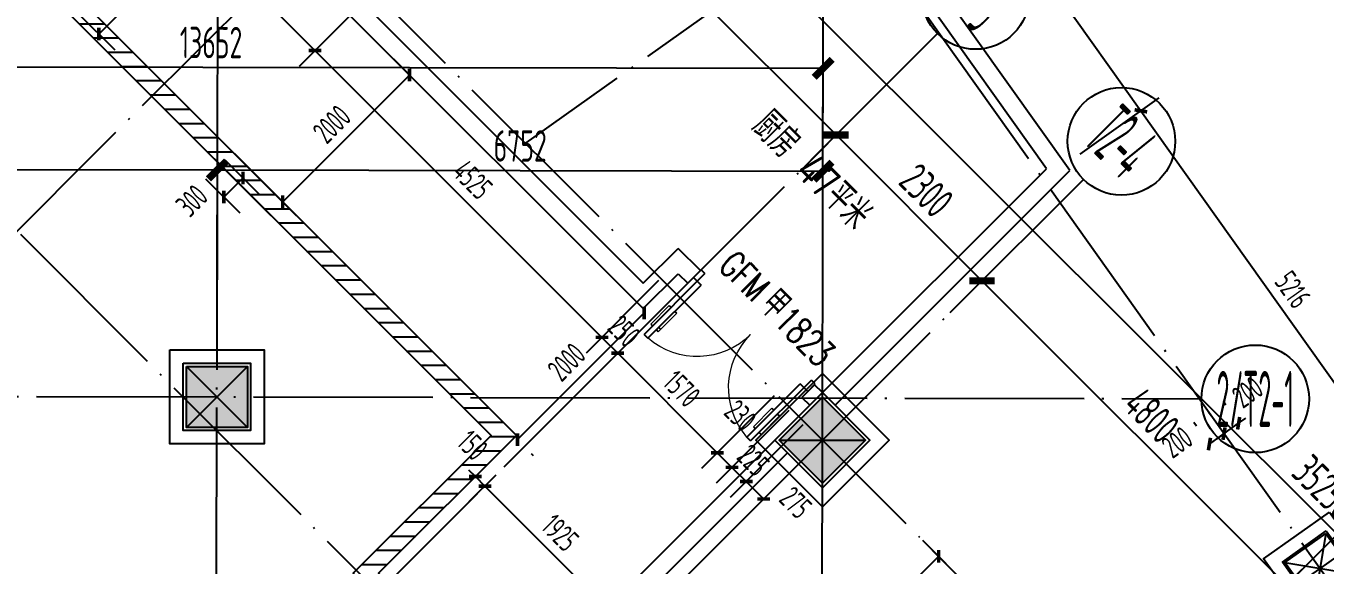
# Model space of a CAD drawing. Extents: x -936 to 12807311, y 101 to 1511157.
# Drawn here: x 12222528 to 12237012, y 1218680 to 1224693 of the extents above; entities that cross this region are included whole.
import ezdxf
from ezdxf.enums import TextEntityAlignment as Align

# ---------------------------------------------------------------- set-up
doc = ezdxf.new("R2010")
doc.units = 0
doc.header["$LTSCALE"] = 1000
doc.header["$MEASUREMENT"] = 0
doc.linetypes.add('PX-GRID-T2$0$DOTE', pattern=[2.42, 2, -0.2, 0.02, -0.2])
doc.linetypes.add('TX-GRID-T2$0$DOTE', pattern=[2.42, 2, -0.2, 0.02, -0.2])
for name, color, linetype in [('PX-GRID-T2$0$DOTE', 1, 'Continuous'), ('PX-PLAN-F2-T2$0$DOOR_FIRE', 4, 'Continuous'), ('PX-PLAN-F2-T2$0$DOOR_FIRE_TEXT', 7, 'Continuous'), ('PX-PLAN-F2-T2$0$PUB_DIM', 3, 'Continuous'), ('PX-PLAN-F2-T2$0$PUB_TEXT', 7, 'Continuous'), ('PX-PLAN-F2-T2$0$WALL', 9, 'Continuous'), ('PX-PLAN-F2-T2$0$防火墙填充', 1, 'Continuous'), ('TX-CORE-T2-F2$0$T2-COLS-F2$0$0S-COLS-HATCH', 8, 'Continuous'), ('TX-CORE-T2-F2$0$T2-COLS-F2$0$0S-COLS-LINE', 90, 'Continuous'), ('TX-GRID-T2$0$A-SYMB', 4, 'Continuous'), ('TX-GRID-T2$0$DOTE', 1, 'Continuous'), ('TX-GRID-T2$0$PUB_DIM', 3, 'Continuous')]:
    doc.layers.add(name, color=color, linetype=linetype)
doc.styles.add('PX-PLAN-F2-T2$0$_TCH_WINDOW', font='SIMPLEX', dxfattribs={"height": 3.5, "bigfont": 'GBCBIG'})
doc.styles.add('PX-PLAN-F2-T2$0$PX-PLAN-F1-T2$0$Standard', font='gbenor.shx', dxfattribs={"bigfont": 'gbcbig.shx'})
doc.styles.add('PX-PLAN-F2-T2$0$XD2008_T3', font='xd-hzs.shx', dxfattribs={"width": 0.7, "bigfont": 'xd-hztxt.shx'})
doc.styles.add('TX-GRID-T2$0$X-01-GRID-01$0$1600-CD-B1-09-Grid$0$XD2008', font='xd-hzs.shx', dxfattribs={"width": 0.7, "bigfont": 'xd-hztxt.shx'})
doc.styles.add('TX-GRID-T2$0$XD2008_T3', font='xd-hzs.shx', dxfattribs={"width": 0.7, "bigfont": 'xd-hztxt.shx'})
doc.dimstyles.new('PX-PLAN-F2-T2$0$_TCH_ARCH&&100', dxfattribs={"dimtxt": 250, "dimasz": 100, "dimexe": 250, "dimexo": 300, "dimgap": 100, "dimtad": 1, "dimdec": 0, "dimzin": 0, "dimdsep": 46, "dimtxsty": 'PX-PLAN-F2-T2$0$XD2008_T3', "dimblk": 'PX-PLAN-F2-T2$0$_ArchTick', "dimcen": 0.09, "dimclrd": 1, "dimclrt": 4, "dimazin": 2, "dimtfac": 1, "dimtdec": 0, "dimtix": 1, "dimtmove": 2, "dimatfit": 3, "dimfxl": 0, "dimtolj": 1, "dimtzin": 0, "dimarcsym": 0})
doc.dimstyles.new('TX-GRID-T2$0$_TCH_ARCH&&100', dxfattribs={"dimtxt": 350, "dimasz": 200, "dimexe": 250, "dimexo": 300, "dimgap": 100, "dimtad": 1, "dimdec": 0, "dimzin": 0, "dimdsep": 46, "dimtxsty": 'TX-GRID-T2$0$XD2008_T3', "dimblk": 'TX-GRID-T2$0$_ArchTick', "dimcen": 0.09, "dimclrd": 1, "dimclre": 1, "dimclrt": 4, "dimazin": 2, "dimtfac": 1, "dimtdec": 0, "dimtix": 1, "dimtmove": 2, "dimatfit": 3, "dimfxl": 0, "dimtolj": 1, "dimtzin": 0, "dimarcsym": 0})

# ---------------------------------------------------------------- blocks, each defined once
blk = doc.blocks.new('PX-PLAN-F2-T2$0$fhtc')
at = {"layer": 'PX-PLAN-F2-T2$0$防火墙填充'}
h = blk.add_hatch(dxfattribs=at)
h.set_pattern_fill('ANSI31', color=256, scale=100, angle=44.9999)
h.set_pattern_definition([(45, (-8005.86, 6e-09), (-112.2532, 112.2532), [])])
h.paths.add_polyline_path([(16661, 150), (16661, -20925), (16461, -20925), (16461, -50), (-3364, -50), (-3364, 2125), (-12109, 2125), (-12076, 2325), (-3164, 2325), (-3164, 150)])
h.paths.add_polyline_path([(16461, -21675), (16661, -21675), (16661, -22460), (16461, -22460)])
blk.add_lwpolyline([(16661, 150), (16661, -20925), (16461, -20925), (16461, -50), (-3364, -50), (-3364, 2125), (-12109, 2125), (-12076, 2325), (-3164, 2325), (-3164, 150)], close=True, dxfattribs=at)
blk = doc.blocks.new('PX-PLAN-F2-T2$0$_ArchTick')
at = {"color": 0, "linetype": 'ByBlock', "const_width": 0.4}
blk.add_lwpolyline([(-0.5, -0.5), (0.5, 0.5)], dxfattribs=at)
blk = doc.blocks.new('*D727')
at = {"layer": 'Defpoints', "color": 0, "transparency": 16777216}
for p in [(12224477, 1226616), (12224915, 1226177), (12222903, 1225042)]:
    blk.add_point(p, dxfattribs=at)
at = {"layer": 'PX-PLAN-F2-T2$0$PUB_DIM', "color": 0, "lineweight": -2, "transparency": 16777216}
for p, q in [((12224689, 1226403), (12225092, 1226000)), ((12223115, 1224830), (12223518, 1224426))]:
    blk.add_line(p, q, dxfattribs=at)
at = {"layer": 'PX-PLAN-F2-T2$0$PUB_DIM', "color": 1, "lineweight": -2, "transparency": 16777216}
blk.add_line((12223341, 1224603), (12224915, 1226177), dxfattribs=at)
at = {"layer": 'PX-PLAN-F2-T2$0$PUB_DIM', "color": 1, "lineweight": -2, "transparency": 16777216, "xscale": 100, "yscale": 100, "zscale": 100}
for p, rotation in [((12224915, 1226177), 45.00024931464412), ((12223341, 1224603), 225.0002493146441)]:
    blk.add_blockref('PX-PLAN-F2-T2$0$_ArchTick', p, dxfattribs=dict(at, rotation=rotation))
at = {"layer": 'PX-PLAN-F2-T2$0$PUB_DIM', "color": 4, "transparency": 16777216, "insert": (12223969, 1225549), "char_height": 250, "attachment_point": 5, "rotation": 45.0002, "style": 'PX-PLAN-F2-T2$0$XD2008_T3'}
blk.add_mtext('\\A1;2226', dxfattribs=at)
blk = doc.blocks.new('*D731')
at = {"layer": 'Defpoints', "color": 0, "transparency": 16777216}
for p in [(12229364, 1221550), (12229421, 1221493), (12227950, 1220136)]:
    blk.add_point(p, dxfattribs=at)
at = {"layer": 'PX-PLAN-F2-T2$0$PUB_DIM', "color": 1, "lineweight": -2, "transparency": 16777216}
blk.add_line((12228007, 1220079), (12229421, 1221493), dxfattribs=at)
at = {"layer": 'PX-PLAN-F2-T2$0$PUB_DIM', "color": 0, "lineweight": -2, "transparency": 16777216}
for p, q in [((12229576, 1221338), (12229598, 1221316)), ((12228162, 1219924), (12228184, 1219902))]:
    blk.add_line(p, q, dxfattribs=at)
at = {"layer": 'PX-PLAN-F2-T2$0$PUB_DIM', "color": 1, "lineweight": -2, "transparency": 16777216, "xscale": 100, "yscale": 100, "zscale": 100}
for p, rotation in [((12229421, 1221493), 45.00024987782358), ((12228007, 1220079), 225.0002498778235)]:
    blk.add_blockref('PX-PLAN-F2-T2$0$_ArchTick', p, dxfattribs=dict(at, rotation=rotation))
at = {"layer": 'PX-PLAN-F2-T2$0$PUB_DIM', "color": 4, "transparency": 16777216, "insert": (12228555, 1220945), "char_height": 250, "attachment_point": 5, "rotation": 45.0002, "style": 'PX-PLAN-F2-T2$0$XD2008_T3'}
blk.add_mtext('\\A1;2000', dxfattribs=at)
blk = doc.blocks.new('*D845')
at = {"layer": 'Defpoints', "color": 0, "transparency": 16777216}
for p in [(12224531, 1223414), (12224319, 1223201), (12224947, 1222997)]:
    blk.add_point(p, dxfattribs=at)
at = {"layer": 'PX-PLAN-F2-T2$0$PUB_DIM', "color": 0, "lineweight": -2, "transparency": 16777216}
for p, q in [((12224743, 1223201), (12225124, 1222820)), ((12224531, 1222989), (12224912, 1222608))]:
    blk.add_line(p, q, dxfattribs=at)
at = {"layer": 'PX-PLAN-F2-T2$0$PUB_DIM', "color": 1, "lineweight": -2, "transparency": 16777216}
blk.add_line((12224735, 1222785), (12224947, 1222997), dxfattribs=at)
at = {"layer": 'PX-PLAN-F2-T2$0$PUB_DIM', "color": 1, "lineweight": -2, "transparency": 16777216, "xscale": 100, "yscale": 100, "zscale": 100}
for p, rotation in [((12224947, 1222997), 45.00009177766393), ((12224735, 1222785), 225.0000917776639)]:
    blk.add_blockref('PX-PLAN-F2-T2$0$_ArchTick', p, dxfattribs=dict(at, rotation=rotation))
at = {"layer": 'PX-PLAN-F2-T2$0$PUB_DIM', "color": 4, "transparency": 16777216, "insert": (12224377, 1222745), "char_height": 250, "attachment_point": 5, "rotation": 45.0001, "style": 'PX-PLAN-F2-T2$0$XD2008_T3'}
blk.add_mtext('\\A1;300', dxfattribs=at)
blk = doc.blocks.new('*D897')
at = {"layer": 'Defpoints', "color": 0, "transparency": 16777216}
for p in [(12235723, 1220030), (12235886, 1220146), (12235886, 1220146)]:
    blk.add_point(p, dxfattribs=at)
at = {"layer": 'PX-PLAN-F2-T2$0$PUB_DIM', "color": 0, "lineweight": -2, "transparency": 16777216}
for p, q in [((12235712, 1220391), (12235741, 1220350)), ((12235549, 1220275), (12235578, 1220234))]:
    blk.add_line(p, q, dxfattribs=at)
at = {"layer": 'PX-PLAN-F2-T2$0$PUB_DIM', "color": 1, "lineweight": -2, "transparency": 16777216}
blk.add_line((12235723, 1220030), (12235886, 1220146), dxfattribs=at)
at = {"layer": 'PX-PLAN-F2-T2$0$PUB_DIM', "color": 1, "lineweight": -2, "transparency": 16777216, "xscale": 100, "yscale": 100, "zscale": 100}
for p, rotation in [((12235886, 1220146), 35.42361604236652), ((12235723, 1220030), 215.4236160423665)]:
    blk.add_blockref('PX-PLAN-F2-T2$0$_ArchTick', p, dxfattribs=dict(at, rotation=rotation))
at = {"layer": 'PX-PLAN-F2-T2$0$PUB_DIM', "color": 4, "transparency": 16777216, "insert": (12235363, 1220050), "char_height": 250, "attachment_point": 5, "rotation": 35.4236, "style": 'PX-PLAN-F2-T2$0$XD2008_T3'}
blk.add_mtext('\\A1;200', dxfattribs=at)
blk = doc.blocks.new('*D898')
at = {"layer": 'Defpoints', "color": 0, "transparency": 16777216}
for p in [(12236049, 1220262), (12236049, 1220262), (12235886, 1220146)]:
    blk.add_point(p, dxfattribs=at)
at = {"layer": 'PX-PLAN-F2-T2$0$PUB_DIM', "color": 0, "lineweight": -2, "transparency": 16777216}
for p, q in [((12235875, 1220507), (12235904, 1220466)), ((12235712, 1220391), (12235741, 1220350))]:
    blk.add_line(p, q, dxfattribs=at)
at = {"layer": 'PX-PLAN-F2-T2$0$PUB_DIM', "color": 1, "lineweight": -2, "transparency": 16777216}
for p, q in [((12236049, 1220262), (12236130, 1220320)), ((12235886, 1220146), (12236049, 1220262)), ((12235886, 1220146), (12235805, 1220088))]:
    blk.add_line(p, q, dxfattribs=at)
at = {"layer": 'PX-PLAN-F2-T2$0$PUB_DIM', "color": 1, "lineweight": -2, "transparency": 16777216, "xscale": 100, "yscale": 100, "zscale": 100}
for p, rotation in [((12236049, 1220262), 215.4236160423665), ((12235886, 1220146), 35.42361604236649)]:
    blk.add_blockref('PX-PLAN-F2-T2$0$_ArchTick', p, dxfattribs=dict(at, rotation=rotation))
at = {"layer": 'PX-PLAN-F2-T2$0$PUB_DIM', "color": 4, "transparency": 16777216, "insert": (12236148, 1220609), "char_height": 250, "attachment_point": 5, "rotation": 35.4236, "style": 'PX-PLAN-F2-T2$0$XD2008_T3'}
blk.add_mtext('\\A1;200', dxfattribs=at)
blk = doc.blocks.new('PX-PLAN-F2-T2$0$$DorLib2D$00000011')
for p, q in [((-0.4667, 0.4709), (-0.4667, -0.0625)), ((-0.4667, 0.4709), (-0.4333, 0.4709)), ((-0.4333, 0.4709), (-0.4333, 0.0042)), ((0.4333, 0.4709), (0.4333, 0.0042)), ((0.4667, 0.4709), (0.4333, 0.4709)), ((0.4667, 0.4709), (0.4667, -0.0625)), ((-0.4833, 0.3962), (-0.4667, 0.3962)), ((-0.4167, 0.3962), (-0.4333, 0.3962)), ((0.4167, 0.3962), (0.4333, 0.3962)), ((0.4833, 0.3962), (0.4667, 0.3962)), ((-0.4833, 0.2346), (-0.4667, 0.2346)), ((-0.4167, 0.2346), (-0.4333, 0.2346)), ((0.4167, 0.2346), (0.4333, 0.2346)), ((0.4833, 0.2346), (0.4667, 0.2346)), ((-0.5, 0.0042), (-0.4333, 0.0042)), ((-0.5, 0.0042), (-0.5, -0.0625)), ((0.5, 0.0042), (0.4333, 0.0042)), ((0.5, 0.0042), (0.5, -0.0625)), ((-0.5, -0.0625), (-0.4667, -0.0625)), ((0.5, -0.0625), (0.4667, -0.0625))]:
    blk.add_line(p, q)
at = {"lineweight": 13}
for p, q in [((-0.4833, 0.3962), (-0.4833, 0.2346)), ((-0.4167, 0.3962), (-0.4167, 0.2346)), ((0.4167, 0.3962), (0.4167, 0.2346)), ((0.4833, 0.3962), (0.4833, 0.2346))]:
    blk.add_line(p, q, dxfattribs=at)
for centre, start, end in [((-0.4667, 0.0042), 0, 85.90396), ((0.4667, 0.0042), 94.09604, 180)]:
    blk.add_arc(centre, 0.4667, start, end, dxfattribs=at)
blk = doc.blocks.new('*D1133')
at = {"layer": 'Defpoints', "color": 0, "transparency": 16777216}
for p in [(12231901, 1226093), (12234959, 1223747), (12234037, 1223091)]:
    blk.add_point(p, dxfattribs=at)
at = {"layer": 'PX-PLAN-F2-T2$0$PUB_DIM', "color": 0, "lineweight": -2, "transparency": 16777216}
for p, q in [((12232146, 1226267), (12233027, 1226894)), ((12234282, 1223265), (12235163, 1223891))]:
    blk.add_line(p, q, dxfattribs=at)
at = {"layer": 'PX-PLAN-F2-T2$0$PUB_DIM', "color": 1, "lineweight": -2, "transparency": 16777216}
blk.add_line((12232823, 1226749), (12234959, 1223747), dxfattribs=at)
at = {"layer": 'PX-PLAN-F2-T2$0$PUB_DIM', "color": 1, "lineweight": -2, "transparency": 16777216, "xscale": 100, "yscale": 100, "zscale": 100}
for p, rotation in [((12232823, 1226749), 125.4236160409203), ((12234959, 1223747), 305.4236160409204)]:
    blk.add_blockref('PX-PLAN-F2-T2$0$_ArchTick', p, dxfattribs=dict(at, rotation=rotation))
at = {"layer": 'PX-PLAN-F2-T2$0$PUB_DIM', "color": 4, "transparency": 16777216, "insert": (12234075, 1225378), "char_height": 250, "attachment_point": 5, "rotation": 305.4236, "style": 'PX-PLAN-F2-T2$0$XD2008_T3'}
blk.add_mtext('\\A1;3685', dxfattribs=at)
blk = doc.blocks.new('*D1134')
at = {"layer": 'Defpoints', "color": 0, "transparency": 16777216}
for p in [(12234037, 1223091), (12237982, 1219496), (12237060, 1218841)]:
    blk.add_point(p, dxfattribs=at)
at = {"layer": 'PX-PLAN-F2-T2$0$PUB_DIM', "color": 0, "lineweight": -2, "transparency": 16777216}
for p, q in [((12234282, 1223265), (12235163, 1223891)), ((12237305, 1219014), (12238186, 1219641))]:
    blk.add_line(p, q, dxfattribs=at)
at = {"layer": 'PX-PLAN-F2-T2$0$PUB_DIM', "color": 1, "lineweight": -2, "transparency": 16777216}
blk.add_line((12234959, 1223747), (12237982, 1219496), dxfattribs=at)
at = {"layer": 'PX-PLAN-F2-T2$0$PUB_DIM', "color": 1, "lineweight": -2, "transparency": 16777216, "xscale": 100, "yscale": 100, "zscale": 100}
for p, rotation in [((12234959, 1223747), 125.4236160409245), ((12237982, 1219496), 305.4236160409245)]:
    blk.add_blockref('PX-PLAN-F2-T2$0$_ArchTick', p, dxfattribs=dict(at, rotation=rotation))
at = {"layer": 'PX-PLAN-F2-T2$0$PUB_DIM', "color": 4, "transparency": 16777216, "insert": (12236654, 1221752), "char_height": 250, "attachment_point": 5, "rotation": 305.4236, "style": 'PX-PLAN-F2-T2$0$XD2008_T3'}
blk.add_mtext('\\A1;5216', dxfattribs=at)
blk = doc.blocks.new('*D1140')
at = {"layer": 'Defpoints', "color": 0, "transparency": 16777216}
for p in [(12232704, 1218777), (12232999, 1218482), (12231620, 1217103)]:
    blk.add_point(p, dxfattribs=at)
at = {"layer": 'PX-PLAN-F2-T2$0$PUB_DIM', "color": 0, "lineweight": -2, "transparency": 16777216}
for p, q in [((12232787, 1218694), (12232527, 1218954)), ((12231408, 1217315), (12231149, 1217575))]:
    blk.add_line(p, q, dxfattribs=at)
at = {"layer": 'PX-PLAN-F2-T2$0$PUB_DIM', "color": 1, "lineweight": -2, "transparency": 16777216}
blk.add_line((12231325, 1217398), (12232704, 1218777), dxfattribs=at)
at = {"layer": 'PX-PLAN-F2-T2$0$PUB_DIM', "color": 1, "lineweight": -2, "transparency": 16777216, "xscale": 100, "yscale": 100, "zscale": 100}
for p, rotation in [((12232704, 1218777), 45.00008209754091), ((12231325, 1217398), 225.0000820975409)]:
    blk.add_blockref('PX-PLAN-F2-T2$0$_ArchTick', p, dxfattribs=dict(at, rotation=rotation))
at = {"layer": 'PX-PLAN-F2-T2$0$PUB_DIM', "color": 4, "transparency": 16777216, "insert": (12231856, 1218247), "char_height": 250, "attachment_point": 5, "rotation": 45.0001, "style": 'PX-PLAN-F2-T2$0$XD2008_T3'}
blk.add_mtext('\\A1;1950', dxfattribs=at)
blk = doc.blocks.new('*D1141')
at = {"layer": 'Defpoints', "color": 0, "transparency": 16777216}
for p in [(12226805, 1224146), (12227029, 1223922), (12225615, 1222508)]:
    blk.add_point(p, dxfattribs=at)
at = {"layer": 'PX-PLAN-F2-T2$0$PUB_DIM', "color": 0, "lineweight": -2, "transparency": 16777216}
for p, q in [((12226817, 1224134), (12226628, 1224323)), ((12225403, 1222720), (12225214, 1222909))]:
    blk.add_line(p, q, dxfattribs=at)
at = {"layer": 'PX-PLAN-F2-T2$0$PUB_DIM', "color": 1, "lineweight": -2, "transparency": 16777216}
blk.add_line((12225390, 1222732), (12226805, 1224146), dxfattribs=at)
at = {"layer": 'PX-PLAN-F2-T2$0$PUB_DIM', "color": 1, "lineweight": -2, "transparency": 16777216, "xscale": 100, "yscale": 100, "zscale": 100}
for p, rotation in [((12226805, 1224146), 45.000092979876), ((12225390, 1222732), 225.000092979876)]:
    blk.add_blockref('PX-PLAN-F2-T2$0$_ArchTick', p, dxfattribs=dict(at, rotation=rotation))
at = {"layer": 'PX-PLAN-F2-T2$0$PUB_DIM', "color": 4, "transparency": 16777216, "insert": (12225938, 1223598), "char_height": 250, "attachment_point": 5, "rotation": 45.0001, "style": 'PX-PLAN-F2-T2$0$XD2008_T3'}
blk.add_mtext('\\A1;2000', dxfattribs=at)
blk = doc.blocks.new('*D1143')
at = {"layer": 'Defpoints', "color": 0, "transparency": 16777216}
for p in [(12227979, 1219896), (12229340, 1218535), (12229005, 1218200)]:
    blk.add_point(p, dxfattribs=at)
at = {"layer": 'PX-PLAN-F2-T2$0$PUB_DIM', "color": 0, "lineweight": -2, "transparency": 16777216}
for p, q in [((12227767, 1219684), (12227467, 1219384)), ((12229128, 1218323), (12228828, 1218023))]:
    blk.add_line(p, q, dxfattribs=at)
at = {"layer": 'PX-PLAN-F2-T2$0$PUB_DIM', "color": 1, "lineweight": -2, "transparency": 16777216}
blk.add_line((12227644, 1219561), (12229005, 1218200), dxfattribs=at)
at = {"layer": 'PX-PLAN-F2-T2$0$PUB_DIM', "color": 1, "lineweight": -2, "transparency": 16777216, "xscale": 100, "yscale": 100, "zscale": 100}
for p, rotation in [((12227644, 1219561), 135.0000761648694), ((12229005, 1218200), 315.0000761648694)]:
    blk.add_blockref('PX-PLAN-F2-T2$0$_ArchTick', p, dxfattribs=dict(at, rotation=rotation))
at = {"layer": 'PX-PLAN-F2-T2$0$PUB_DIM', "color": 4, "transparency": 16777216, "insert": (12228484, 1219040), "char_height": 250, "attachment_point": 5, "rotation": 315.0001, "style": 'PX-PLAN-F2-T2$0$XD2008_T3'}
blk.add_mtext('\\A1;1925', dxfattribs=at)
blk = doc.blocks.new('*D1144')
at = {"layer": 'Defpoints', "color": 0, "transparency": 16777216}
for p in [(12227873, 1220002), (12227979, 1219896), (12227644, 1219561)]:
    blk.add_point(p, dxfattribs=at)
at = {"layer": 'PX-PLAN-F2-T2$0$PUB_DIM', "color": 0, "lineweight": -2, "transparency": 16777216}
for p, q in [((12227661, 1219790), (12227361, 1219490)), ((12227767, 1219684), (12227467, 1219384))]:
    blk.add_line(p, q, dxfattribs=at)
at = {"layer": 'PX-PLAN-F2-T2$0$PUB_DIM', "color": 1, "lineweight": -2, "transparency": 16777216}
for p, q in [((12227538, 1219667), (12227467, 1219738)), ((12227538, 1219667), (12227644, 1219561)), ((12227644, 1219561), (12227715, 1219490))]:
    blk.add_line(p, q, dxfattribs=at)
at = {"layer": 'PX-PLAN-F2-T2$0$PUB_DIM', "color": 1, "lineweight": -2, "transparency": 16777216, "xscale": 100, "yscale": 100, "zscale": 100}
for p, rotation in [((12227538, 1219667), 315.000076164901), ((12227644, 1219561), 135.000076164901)]:
    blk.add_blockref('PX-PLAN-F2-T2$0$_ArchTick', p, dxfattribs=dict(at, rotation=rotation))
at = {"layer": 'PX-PLAN-F2-T2$0$PUB_DIM', "color": 4, "transparency": 16777216, "insert": (12227507, 1220016), "char_height": 250, "attachment_point": 5, "rotation": 315.0001, "style": 'PX-PLAN-F2-T2$0$XD2008_T3'}
blk.add_mtext('\\A1;150', dxfattribs=at)
blk = doc.blocks.new('*D1149')
at = {"layer": 'Defpoints', "color": 0, "transparency": 16777216}
for p in [(12231403, 1220457), (12231597, 1220262), (12230752, 1219417)]:
    blk.add_point(p, dxfattribs=at)
at = {"layer": 'PX-PLAN-F2-T2$0$PUB_DIM', "color": 0, "lineweight": -2, "transparency": 16777216}
for p, q in [((12231191, 1220244), (12230381, 1219435)), ((12231385, 1220050), (12230575, 1219240))]:
    blk.add_line(p, q, dxfattribs=at)
at = {"layer": 'PX-PLAN-F2-T2$0$PUB_DIM', "color": 1, "lineweight": -2, "transparency": 16777216}
blk.add_line((12230558, 1219611), (12230752, 1219417), dxfattribs=at)
at = {"layer": 'PX-PLAN-F2-T2$0$PUB_DIM', "color": 1, "lineweight": -2, "transparency": 16777216, "xscale": 100, "yscale": 100, "zscale": 100}
for p, rotation in [((12230558, 1219611), 135.0000815095228), ((12230752, 1219417), 315.0000815095228)]:
    blk.add_blockref('PX-PLAN-F2-T2$0$_ArchTick', p, dxfattribs=dict(at, rotation=rotation))
at = {"layer": 'PX-PLAN-F2-T2$0$PUB_DIM', "color": 4, "transparency": 16777216, "insert": (12231110, 1219377), "char_height": 250, "attachment_point": 5, "rotation": 315.0001, "style": 'PX-PLAN-F2-T2$0$XD2008_T3'}
blk.add_mtext('\\A1;275', dxfattribs=at)
blk = doc.blocks.new('*D1150')
at = {"layer": 'Defpoints', "color": 0, "transparency": 16777216}
for p in [(12231244, 1220616), (12231403, 1220457), (12230558, 1219611)]:
    blk.add_point(p, dxfattribs=at)
at = {"layer": 'PX-PLAN-F2-T2$0$PUB_DIM', "color": 0, "lineweight": -2, "transparency": 16777216}
for p, q in [((12231032, 1220403), (12230222, 1219594)), ((12231191, 1220244), (12230381, 1219435))]:
    blk.add_line(p, q, dxfattribs=at)
at = {"layer": 'PX-PLAN-F2-T2$0$PUB_DIM', "color": 1, "lineweight": -2, "transparency": 16777216}
blk.add_line((12230399, 1219770), (12230558, 1219611), dxfattribs=at)
at = {"layer": 'PX-PLAN-F2-T2$0$PUB_DIM', "color": 1, "lineweight": -2, "transparency": 16777216, "xscale": 100, "yscale": 100, "zscale": 100}
for p, rotation in [((12230399, 1219770), 135.0000815094519), ((12230558, 1219611), 315.0000815094519)]:
    blk.add_blockref('PX-PLAN-F2-T2$0$_ArchTick', p, dxfattribs=dict(at, rotation=rotation))
at = {"layer": 'PX-PLAN-F2-T2$0$PUB_DIM', "color": 4, "transparency": 16777216, "insert": (12230637, 1219850), "char_height": 250, "attachment_point": 5, "rotation": 315.0001, "style": 'PX-PLAN-F2-T2$0$XD2008_T3'}
blk.add_mtext('\\A1;225', dxfattribs=at)
blk = doc.blocks.new('*D1151')
at = {"layer": 'Defpoints', "color": 0, "transparency": 16777216}
for p in [(12231081, 1220778), (12231244, 1220616), (12230399, 1219770)]:
    blk.add_point(p, dxfattribs=at)
at = {"layer": 'PX-PLAN-F2-T2$0$PUB_DIM', "color": 0, "lineweight": -2, "transparency": 16777216}
for p, q in [((12230869, 1220566), (12230059, 1219756)), ((12231032, 1220403), (12230222, 1219594))]:
    blk.add_line(p, q, dxfattribs=at)
at = {"layer": 'PX-PLAN-F2-T2$0$PUB_DIM', "color": 1, "lineweight": -2, "transparency": 16777216}
blk.add_line((12230236, 1219933), (12230399, 1219770), dxfattribs=at)
at = {"layer": 'PX-PLAN-F2-T2$0$PUB_DIM', "color": 1, "lineweight": -2, "transparency": 16777216, "xscale": 100, "yscale": 100, "zscale": 100}
for p, rotation in [((12230236, 1219933), 135.0000815094304), ((12230399, 1219770), 315.0000815094303)]:
    blk.add_blockref('PX-PLAN-F2-T2$0$_ArchTick', p, dxfattribs=dict(at, rotation=rotation))
at = {"layer": 'PX-PLAN-F2-T2$0$PUB_DIM', "color": 4, "transparency": 16777216, "insert": (12230493, 1220347), "char_height": 250, "attachment_point": 5, "rotation": 315.0001, "style": 'PX-PLAN-F2-T2$0$XD2008_T3'}
blk.add_mtext('\\A1;230', dxfattribs=at)
blk = doc.blocks.new('*D1152')
at = {"layer": 'Defpoints', "color": 0, "transparency": 16777216}
for p in [(12229971, 1221888), (12231081, 1220778), (12230236, 1219933)]:
    blk.add_point(p, dxfattribs=at)
at = {"layer": 'PX-PLAN-F2-T2$0$PUB_DIM', "color": 0, "lineweight": -2, "transparency": 16777216}
for p, q in [((12229759, 1221676), (12228949, 1220866)), ((12230869, 1220566), (12230059, 1219756))]:
    blk.add_line(p, q, dxfattribs=at)
at = {"layer": 'PX-PLAN-F2-T2$0$PUB_DIM', "color": 1, "lineweight": -2, "transparency": 16777216}
blk.add_line((12229126, 1221043), (12230236, 1219933), dxfattribs=at)
at = {"layer": 'PX-PLAN-F2-T2$0$PUB_DIM', "color": 1, "lineweight": -2, "transparency": 16777216, "xscale": 100, "yscale": 100, "zscale": 100}
for p, rotation in [((12229126, 1221043), 135.0000815094713), ((12230236, 1219933), 315.0000815094714)]:
    blk.add_blockref('PX-PLAN-F2-T2$0$_ArchTick', p, dxfattribs=dict(at, rotation=rotation))
at = {"layer": 'PX-PLAN-F2-T2$0$PUB_DIM', "color": 4, "transparency": 16777216, "insert": (12229840, 1220647), "char_height": 250, "attachment_point": 5, "rotation": 315.0001, "style": 'PX-PLAN-F2-T2$0$XD2008_T3'}
blk.add_mtext('\\A1;1570', dxfattribs=at)
blk = doc.blocks.new('*D1153')
at = {"layer": 'Defpoints', "color": 0, "transparency": 16777216}
for p in [(12229794, 1222065), (12229971, 1221888), (12229126, 1221043)]:
    blk.add_point(p, dxfattribs=at)
at = {"layer": 'PX-PLAN-F2-T2$0$PUB_DIM', "color": 0, "lineweight": -2, "transparency": 16777216}
for p, q in [((12229582, 1221853), (12228772, 1221043)), ((12229759, 1221676), (12228949, 1220866))]:
    blk.add_line(p, q, dxfattribs=at)
at = {"layer": 'PX-PLAN-F2-T2$0$PUB_DIM', "color": 1, "lineweight": -2, "transparency": 16777216}
blk.add_line((12228949, 1221220), (12229126, 1221043), dxfattribs=at)
at = {"layer": 'PX-PLAN-F2-T2$0$PUB_DIM', "color": 1, "lineweight": -2, "transparency": 16777216, "xscale": 100, "yscale": 100, "zscale": 100}
for p, rotation in [((12228949, 1221220), 135.0000815094993), ((12229126, 1221043), 315.0000815094993)]:
    blk.add_blockref('PX-PLAN-F2-T2$0$_ArchTick', p, dxfattribs=dict(at, rotation=rotation))
at = {"layer": 'PX-PLAN-F2-T2$0$PUB_DIM', "color": 4, "transparency": 16777216, "insert": (12229196, 1221291), "char_height": 250, "attachment_point": 5, "rotation": 315.0001, "style": 'PX-PLAN-F2-T2$0$XD2008_T3'}
blk.add_mtext('\\A1;250', dxfattribs=at)
blk = doc.blocks.new('*D1154')
at = {"layer": 'Defpoints', "color": 0, "transparency": 16777216}
for p in [(12226595, 1225265), (12229794, 1222065), (12228949, 1221220)]:
    blk.add_point(p, dxfattribs=at)
at = {"layer": 'PX-PLAN-F2-T2$0$PUB_DIM', "color": 0, "lineweight": -2, "transparency": 16777216}
for p, q in [((12226382, 1225053), (12225573, 1224243)), ((12229582, 1221853), (12228772, 1221043))]:
    blk.add_line(p, q, dxfattribs=at)
at = {"layer": 'PX-PLAN-F2-T2$0$PUB_DIM', "color": 1, "lineweight": -2, "transparency": 16777216}
blk.add_line((12225749, 1224420), (12228949, 1221220), dxfattribs=at)
at = {"layer": 'PX-PLAN-F2-T2$0$PUB_DIM', "color": 1, "lineweight": -2, "transparency": 16777216, "xscale": 100, "yscale": 100, "zscale": 100}
for p, rotation in [((12225749, 1224420), 135.0000815094669), ((12228949, 1221220), 315.0000815094669)]:
    blk.add_blockref('PX-PLAN-F2-T2$0$_ArchTick', p, dxfattribs=dict(at, rotation=rotation))
at = {"layer": 'PX-PLAN-F2-T2$0$PUB_DIM', "color": 4, "transparency": 16777216, "insert": (12227508, 1222979), "char_height": 250, "attachment_point": 5, "rotation": 315.0001, "style": 'PX-PLAN-F2-T2$0$XD2008_T3'}
blk.add_mtext('\\A1;4525', dxfattribs=at)
blk = doc.blocks.new('*D1155')
at = {"layer": 'Defpoints', "color": 0, "transparency": 16777216}
for p in [(12225746, 1226113), (12226595, 1225265), (12225749, 1224420)]:
    blk.add_point(p, dxfattribs=at)
at = {"layer": 'PX-PLAN-F2-T2$0$PUB_DIM', "color": 0, "lineweight": -2, "transparency": 16777216}
for p, q in [((12225534, 1225901), (12224724, 1225091)), ((12226382, 1225053), (12225573, 1224243))]:
    blk.add_line(p, q, dxfattribs=at)
at = {"layer": 'PX-PLAN-F2-T2$0$PUB_DIM', "color": 1, "lineweight": -2, "transparency": 16777216}
blk.add_line((12224901, 1225268), (12225749, 1224420), dxfattribs=at)
at = {"layer": 'PX-PLAN-F2-T2$0$PUB_DIM', "color": 1, "lineweight": -2, "transparency": 16777216, "xscale": 100, "yscale": 100, "zscale": 100}
for p, rotation in [((12224901, 1225268), 135.000081509475), ((12225749, 1224420), 315.000081509475)]:
    blk.add_blockref('PX-PLAN-F2-T2$0$_ArchTick', p, dxfattribs=dict(at, rotation=rotation))
at = {"layer": 'PX-PLAN-F2-T2$0$PUB_DIM', "color": 4, "transparency": 16777216, "insert": (12225484, 1225003), "char_height": 250, "attachment_point": 5, "rotation": 315.0001, "style": 'PX-PLAN-F2-T2$0$XD2008_T3'}
blk.add_mtext('\\A1;1200', dxfattribs=at)
blk = doc.blocks.new('TX-CORE-T2-F2$0$T2-COLS-F2$0$COL-1150')
at = {"layer": 'TX-CORE-T2-F2$0$T2-COLS-F2$0$0S-COLS-HATCH'}
h = blk.add_hatch(color=256, dxfattribs=at)
h.dxf.hatch_style = 1
h.paths.add_polyline_path([(-340, 340), (340, 340), (340, -340), (-340, -340)])
at = {"layer": 'Defpoints'}
for p, q in [((-340, -340), (340, 340)), ((340, -340), (-340, 340))]:
    blk.add_line(p, q, dxfattribs=at)
blk.add_lwpolyline([(-525, 525), (525, 525), (525, -525), (-525, -525)], close=True, dxfattribs=at)
at = {"layer": 'TX-CORE-T2-F2$0$T2-COLS-F2$0$0S-COLS-LINE'}
for points in [[(-375, 375), (375, 375), (375, -375), (-375, -375)], [(-340, 340), (340, 340), (340, -340), (-340, -340)]]:
    blk.add_lwpolyline(points, close=True, dxfattribs=at)
blk = doc.blocks.new('TX-CORE-T2-F2$0$T2-COLS-F2$0$COL-600X600')
at = {"layer": 'Defpoints'}
for p, q in [((-280, -280), (280, 280)), ((-280, 280), (280, -280))]:
    blk.add_line(p, q, dxfattribs=at)
blk.add_lwpolyline([(-450, 450), (450, 450), (450, -450), (-450, -450)], close=True, dxfattribs=at)
at = {"layer": 'TX-CORE-T2-F2$0$T2-COLS-F2$0$0S-COLS-LINE'}
for points in [[(-300, 300), (300, 300), (300, -300), (-300, -300)], [(-280, 280), (280, 280), (280, -280), (-280, -280)]]:
    blk.add_lwpolyline(points, close=True, dxfattribs=at)
blk = doc.blocks.new('TX-CORE-T2-F2$0$T2-COLS-F2')
at = {"layer": 'TX-CORE-T2-F2$0$T2-COLS-F2$0$0S-COLS-LINE'}
blk.add_blockref('TX-CORE-T2-F2$0$T2-COLS-F2$0$COL-1150', (12224657, 1220556), dxfattribs=at)
for name, p, rotation in [('TX-CORE-T2-F2$0$T2-COLS-F2$0$COL-1150', (12231408, 1220073), 315.0000766680318), ('TX-CORE-T2-F2$0$T2-COLS-F2$0$COL-600X600', (12236955, 1218643), 305.4236160408347)]:
    blk.add_blockref(name, p, dxfattribs=dict(at, rotation=rotation))
blk = doc.blocks.new('TX-CORE-T2-F2')
blk.add_blockref('TX-CORE-T2-F2$0$T2-COLS-F2', (0, 0))
blk = doc.blocks.new('PX-GRID-T2')
at = {"layer": 'PX-GRID-T2$0$DOTE', "linetype": 'PX-GRID-T2$0$DOTE'}
for p, q in [((12239317.1, 1215322.7), (12219044.8, 1243823.5)), ((12250806.9, 1239540.4), (12228074.7, 1223371.3)), ((12256023.5, 1232206.5), (12234528.6, 1216917.4))]:
    blk.add_line(p, q, dxfattribs=at)
blk = doc.blocks.new('TX-GRID-T2$0$X-01-GRID-01$0$1600-CD-B1-09-Grid$0$ECADI-TAG-GRID')
at = {"color": 13}
blk.add_circle((0, 0), 6, dxfattribs=at)
at = {"style": 'TX-GRID-T2$0$X-01-GRID-01$0$1600-CD-B1-09-Grid$0$XD2008', "width": 0.4}
blk.add_attdef('GRID', text='', height=6.25, dxfattribs=at).set_placement((0, 0), align=Align.MIDDLE)
blk = doc.blocks.new('TX-GRID-T2$0$_ArchTick')
at = {"color": 0, "linetype": 'ByBlock', "const_width": 0.4}
blk.add_lwpolyline([(-0.5, -0.5), (0.5, 0.5)], dxfattribs=at)
blk = doc.blocks.new('*D2298')
at = {"layer": 'Defpoints', "color": 0, "transparency": 16777216}
for p in [(12226964, 1226942), (12231560, 1223478), (12230994, 1222912)]:
    blk.add_point(p, dxfattribs=at)
at = {"layer": 'TX-GRID-T2$0$PUB_DIM', "color": 1, "lineweight": -2, "transparency": 16777216}
for p, q in [((12227176, 1227155), (12227706, 1227685)), ((12227530, 1227508), (12231560, 1223478)), ((12231207, 1223124), (12231737, 1223654))]:
    blk.add_line(p, q, dxfattribs=at)
at = {"layer": 'TX-GRID-T2$0$PUB_DIM', "color": 1, "lineweight": -2, "transparency": 16777216, "xscale": 200, "yscale": 200, "zscale": 200}
for p, rotation in [((12227530, 1227508), 135.0000754728994), ((12231560, 1223478), 315.0000754728994)]:
    blk.add_blockref('TX-GRID-T2$0$_ArchTick', p, dxfattribs=dict(at, rotation=rotation))
at = {"layer": 'TX-GRID-T2$0$PUB_DIM', "color": 4, "transparency": 16777216, "insert": (12229739, 1225687), "char_height": 350, "attachment_point": 5, "rotation": 315.0001, "style": 'TX-GRID-T2$0$XD2008_T3'}
blk.add_mtext('\\A1;5700', dxfattribs=at)
blk = doc.blocks.new('*D2299')
at = {"layer": 'Defpoints', "color": 0, "transparency": 16777216}
for p in [(12230994, 1222912), (12233186, 1221851), (12232621, 1221286)]:
    blk.add_point(p, dxfattribs=at)
at = {"layer": 'TX-GRID-T2$0$PUB_DIM', "color": 1, "lineweight": -2, "transparency": 16777216}
for p, q in [((12231207, 1223124), (12231737, 1223654)), ((12231560, 1223478), (12233186, 1221851)), ((12232833, 1221498), (12233363, 1222028))]:
    blk.add_line(p, q, dxfattribs=at)
at = {"layer": 'TX-GRID-T2$0$PUB_DIM', "color": 1, "lineweight": -2, "transparency": 16777216, "xscale": 200, "yscale": 200, "zscale": 200}
for p, rotation in [((12231560, 1223478), 135.0000754729002), ((12233186, 1221851), 315.0000754729002)]:
    blk.add_blockref('TX-GRID-T2$0$_ArchTick', p, dxfattribs=dict(at, rotation=rotation))
at = {"layer": 'TX-GRID-T2$0$PUB_DIM', "color": 4, "transparency": 16777216, "insert": (12232568, 1222859), "char_height": 350, "attachment_point": 5, "rotation": 315.0001, "style": 'TX-GRID-T2$0$XD2008_T3'}
blk.add_mtext('\\A1;2300', dxfattribs=at)
blk = doc.blocks.new('*D2300')
at = {"layer": 'Defpoints', "color": 0, "transparency": 16777216}
for p in [(12232621, 1221286), (12236581, 1218457), (12236015, 1217891)]:
    blk.add_point(p, dxfattribs=at)
at = {"layer": 'TX-GRID-T2$0$PUB_DIM', "color": 1, "lineweight": -2, "transparency": 16777216}
for p, q in [((12232833, 1221498), (12233363, 1222028)), ((12233186, 1221851), (12236581, 1218457)), ((12236227, 1218104), (12236757, 1218634))]:
    blk.add_line(p, q, dxfattribs=at)
at = {"layer": 'TX-GRID-T2$0$PUB_DIM', "color": 1, "lineweight": -2, "transparency": 16777216, "xscale": 200, "yscale": 200, "zscale": 200}
for p, rotation in [((12233186, 1221851), 135.0000754728982), ((12236581, 1218457), 315.0000754728982)]:
    blk.add_blockref('TX-GRID-T2$0$_ArchTick', p, dxfattribs=dict(at, rotation=rotation))
at = {"layer": 'TX-GRID-T2$0$PUB_DIM', "color": 4, "transparency": 16777216, "insert": (12235078, 1220349), "char_height": 350, "attachment_point": 5, "rotation": 315.0001, "style": 'TX-GRID-T2$0$XD2008_T3'}
blk.add_mtext('\\A1;4800', dxfattribs=at)
blk = doc.blocks.new('*D2315')
at = {"layer": 'Defpoints', "color": 0, "transparency": 16777216}
for p in [(12224662, 1223087), (12217759, 1221552), (12224659, 1221539)]:
    blk.add_point(p, dxfattribs=at)
at = {"layer": 'TX-GRID-T2$0$PUB_DIM', "color": 1, "lineweight": -2, "transparency": 16777216}
for p, q in [((12217759, 1221852), (12217762, 1223350)), ((12224659, 1221839), (12224662, 1223337)), ((12217762, 1223100), (12224662, 1223087))]:
    blk.add_line(p, q, dxfattribs=at)
at = {"layer": 'TX-GRID-T2$0$PUB_DIM', "color": 1, "lineweight": -2, "transparency": 16777216, "xscale": 200, "yscale": 200, "zscale": 200}
for p, rotation in [((12217762, 1223100), 179.8906781591093), ((12224662, 1223087), 359.8906781591093)]:
    blk.add_blockref('TX-GRID-T2$0$_ArchTick', p, dxfattribs=dict(at, rotation=rotation))
at = {"layer": 'TX-GRID-T2$0$PUB_DIM', "color": 4, "transparency": 16777216, "insert": (12221212, 1223368), "char_height": 350, "attachment_point": 5, "rotation": 359.8907, "style": 'TX-GRID-T2$0$XD2008_T3'}
blk.add_mtext('\\A1;6900', dxfattribs=at)
blk = doc.blocks.new('*D2316')
at = {"layer": 'Defpoints', "color": 0, "transparency": 16777216}
for p in [(12231414, 1223074), (12224659, 1221539), (12231411, 1221526)]:
    blk.add_point(p, dxfattribs=at)
at = {"layer": 'TX-GRID-T2$0$PUB_DIM', "color": 1, "lineweight": -2, "transparency": 16777216}
for p, q in [((12224659, 1221839), (12224662, 1223337)), ((12231412, 1221826), (12231414, 1223324)), ((12224662, 1223087), (12231414, 1223074))]:
    blk.add_line(p, q, dxfattribs=at)
at = {"layer": 'TX-GRID-T2$0$PUB_DIM', "color": 1, "lineweight": -2, "transparency": 16777216, "xscale": 200, "yscale": 200, "zscale": 200}
for p, rotation in [((12224662, 1223087), 179.8906781591097), ((12231414, 1223074), 359.8906781591098)]:
    blk.add_blockref('TX-GRID-T2$0$_ArchTick', p, dxfattribs=dict(at, rotation=rotation))
at = {"layer": 'TX-GRID-T2$0$PUB_DIM', "color": 4, "transparency": 16777216, "insert": (12228038, 1223355), "char_height": 350, "attachment_point": 5, "rotation": 359.8907, "style": 'TX-GRID-T2$0$XD2008_T3'}
blk.add_mtext('\\A1;6752', dxfattribs=at)
blk = doc.blocks.new('*D2317')
at = {"layer": 'Defpoints', "color": 0, "transparency": 16777216}
for p in [(12231416, 1224221), (12217761, 1222700), (12231413, 1222674)]:
    blk.add_point(p, dxfattribs=at)
at = {"layer": 'TX-GRID-T2$0$PUB_DIM', "color": 1, "lineweight": -2, "transparency": 16777216}
for p, q in [((12217762, 1223000), (12217764, 1224497)), ((12231414, 1222974), (12231417, 1224471)), ((12217764, 1224247), (12231416, 1224221))]:
    blk.add_line(p, q, dxfattribs=at)
at = {"layer": 'TX-GRID-T2$0$PUB_DIM', "color": 1, "lineweight": -2, "transparency": 16777216, "xscale": 200, "yscale": 200, "zscale": 200}
for p, rotation in [((12217764, 1224247), 179.8906781591095), ((12231416, 1224221), 359.8906781591095)]:
    blk.add_blockref('TX-GRID-T2$0$_ArchTick', p, dxfattribs=dict(at, rotation=rotation))
at = {"layer": 'TX-GRID-T2$0$PUB_DIM', "color": 4, "transparency": 16777216, "insert": (12224591, 1224509), "char_height": 350, "attachment_point": 5, "rotation": 359.8907, "style": 'TX-GRID-T2$0$XD2008_T3'}
blk.add_mtext('\\A1;13652', dxfattribs=at)
blk = doc.blocks.new('*D2322')
at = {"layer": 'Defpoints', "color": 0, "transparency": 16777216}
for p in [(12223782, 1231256), (12249273, 1206896), (12248708, 1206330)]:
    blk.add_point(p, dxfattribs=at)
at = {"layer": 'TX-GRID-T2$0$PUB_DIM', "color": 1, "lineweight": -2, "transparency": 16777216}
for p, q in [((12223994, 1231468), (12224524, 1231998)), ((12224348, 1231821), (12249273, 1206896)), ((12248920, 1206542), (12249450, 1207073))]:
    blk.add_line(p, q, dxfattribs=at)
at = {"layer": 'TX-GRID-T2$0$PUB_DIM', "color": 1, "lineweight": -2, "transparency": 16777216, "xscale": 200, "yscale": 200, "zscale": 200}
for p, rotation in [((12224348, 1231821), 135.0000787177692), ((12249273, 1206896), 315.0000787177692)]:
    blk.add_blockref('TX-GRID-T2$0$_ArchTick', p, dxfattribs=dict(at, rotation=rotation))
at = {"layer": 'TX-GRID-T2$0$PUB_DIM', "color": 4, "transparency": 16777216, "insert": (12237005, 1219553), "char_height": 350, "attachment_point": 5, "rotation": 315.0001, "style": 'TX-GRID-T2$0$XD2008_T3'}
blk.add_mtext('\\A1;35250', dxfattribs=at)
blk = doc.blocks.new('PX-PLAN-F2-T2')
at = {"layer": 'PX-PLAN-F2-T2$0$WALL'}
for p, q in [((12221693.939, 1226428.478), (12227996.427, 1220126.01)), ((12221672.296, 1226167.279), (12227713.585, 1220126.009)), ((12234167.55, 1223079.81), (12232156.835, 1225906.691)), ((12233906.568, 1223101.671), (12231993.857, 1225790.768)), ((12226069.555, 1224881.299), (12229410.64, 1221540.225)), ((12226352.397, 1224881.3), (12229410.639, 1221823.068)), ((12231408.217, 1220603.313), (12233906.568, 1223101.671)), ((12231549.639, 1220461.892), (12234167.55, 1223079.81)), ((12229410.639, 1221823.068), (12229799.547, 1222211.977)), ((12230047.035, 1221964.49), (12229799.547, 1222211.977)), ((12229410.64, 1221540.225), (12229799.548, 1221929.135)), ((12229799.548, 1221929.135), (12229905.614, 1221823.069)), ((12229905.614, 1221823.069), (12230047.035, 1221964.49)), ((12231319.83, 1220691.7), (12231178.409, 1220550.279)), ((12231266.796, 1220461.891), (12231408.217, 1220603.313)), ((12231408.217, 1220603.313), (12231319.83, 1220691.7)), ((12231408.217, 1220603.313), (12231549.639, 1220461.892)), ((12231178.409, 1220550.279), (12231266.796, 1220461.891)), ((12226175.62, 1218588.04), (12227713.585, 1220126.009)), ((12226458.463, 1218588.04), (12227996.427, 1220126.01)), ((12229339.923, 1218535.012), (12230877.888, 1220072.982)), ((12230877.888, 1220072.982), (12231019.31, 1219931.561)), ((12229622.765, 1218535.013), (12231019.31, 1219931.561))]:
    blk.add_line(p, q, dxfattribs=at)
at = {"layer": 'PX-PLAN-F2-T2$0$DOOR_FIRE', "xscale": 1800, "yscale": -1800, "zscale": 200, "rotation": 315.0001011328228}
blk.add_blockref('PX-PLAN-F2-T2$0$$DorLib2D$00000011', (12230612.722, 1221257.385), dxfattribs=at)
at = {"layer": 'PX-PLAN-F2-T2$0$防火墙填充', "rotation": 315.0000761649952}
blk.add_blockref('PX-PLAN-F2-T2$0$fhtc', (12228589.402, 1216244.997), dxfattribs=at)
at = {"layer": 'PX-PLAN-F2-T2$0$DOOR_FIRE_TEXT', "style": 'PX-PLAN-F2-T2$0$_TCH_WINDOW', "width": 0.705882}
for s, p in [('GFM', (12230233.721, 1221998.948)), ('1823', (12230852.967, 1221379.704))]:
    blk.add_text(s, height=297.5, rotation=315.0001011, dxfattribs=at).set_placement(p)
at = {"layer": 'PX-PLAN-F2-T2$0$DOOR_FIRE_TEXT', "style": 'PX-PLAN-F2-T2$0$_TCH_WINDOW'}
blk.add_text('甲', height=337.589, rotation=315.0001011, dxfattribs=at).set_placement((12230679.199, 1221553.472))
at = {"layer": 'PX-PLAN-F2-T2$0$PUB_TEXT', "color": 4, "style": 'PX-PLAN-F2-T2$0$PX-PLAN-F1-T2$0$Standard'}
blk.add_text('厨房 47平米', height=350, rotation=315, dxfattribs=at).set_placement((12230595.329, 1223543.707))
at = {"layer": 'PX-PLAN-F2-T2$0$PUB_DIM'}
for base, p1, p2, angle, picture, middle, turn in [((12234959.092, 1223746.567), (12231901.455, 1226093.205), (12234037.059, 1223090.74), 305.423616, '*D1133', (12234074.64, 1225378.213), 305.423616), ((12224915.38, 1226176.893), (12222902.797, 1225041.661), (12224476.696, 1226615.573), 45.0002493, '*D727', (12223969.331, 1225549.035), 45.0002493), ((12225749.293, 1224419.616), (12225745.993, 1226113.374), (12226594.522, 1225264.847), 315.0000815, '*D1155', (12225484.128, 1225002.978), 315.0000815), ((12228948.956, 1221219.962), (12226594.522, 1225264.847), (12229794.185, 1222065.193), 315.0000815, '*D1154', (12227508.224, 1222978.888), 315.0000815), ((12226804.567, 1224146.289), (12225614.75, 1222507.683), (12227028.96, 1223921.898), 45.000093, '*D1141', (12225938.363, 1223598.281), 45.000093), ((12237982.154, 1219496.417), (12234037.059, 1223090.74), (12237060.12, 1218840.59), 305.423616, '*D1134', (12236653.973, 1221751.906), 305.423616), ((12229125.732, 1221043.186), (12229794.185, 1222065.193), (12229970.961, 1221888.417), 315.0000815, '*D1153', (12229196.443, 1221290.674), 315.0000815), ((12230235.789, 1219933.133), (12229970.961, 1221888.417), (12231081.018, 1220778.364), 315.0000815, '*D1152', (12229839.86, 1220647.259), 315.0000815), ((12229421.332, 1221493.024), (12227949.905, 1220135.991), (12229364.129, 1221550.227), 45.0002499, '*D731', (12228555.121, 1220945.004), 45.0002499), ((12230557.626, 1219611.297), (12231243.756, 1220615.626), (12231402.854, 1220456.528), 315.0000815, '*D1150', (12230637.175, 1219849.945), 315.0000815), ((12229004.918, 1218200.006), (12227978.972, 1219895.959), (12229339.923, 1218535.012), 315.0000762, '*D1143', (12228483.541, 1219039.579), 315.0000762), ((12232704.253, 1218776.952), (12231620.391, 1217103.168), (12232999.212, 1218481.993), 45.0000821, '*D1140', (12231855.743, 1218246.638), 45.0000821)]:
    dim = blk.add_linear_dim(base=base, p1=p1, p2=p2, angle=angle, dimstyle='PX-PLAN-F2-T2$0$_TCH_ARCH&&100', override={"dimgap": 0}, dxfattribs=at)
    dim.commit()
    dim.dimension.update_dxf_attribs({"geometry": picture, "text_midpoint": middle, "dimtype": 161, "text_rotation": turn})
for base, p1, p2, angle, picture, middle in [((12224947.441, 1222997.024), (12224318.816, 1223201.383), (12224530.948, 1223413.516), 45.0000918, '*D845', (12224376.996, 1222744.777)), ((12236048.976, 1220262.167), (12235886.118, 1220146.329), (12236048.976, 1220262.167), 35.423616, '*D898', (12236148.142, 1220608.813)), ((12230398.527, 1219770.395), (12231081.018, 1220778.364), (12231243.756, 1220615.626), 315.0000815, '*D1151', (12230493.221, 1220347.452)), ((12230752.08, 1219416.843), (12231402.854, 1220456.528), (12231597.309, 1220262.074), 315.0000815, '*D1149', (12231110.393, 1219376.729)), ((12227643.967, 1219560.953), (12227872.675, 1220002.256), (12227978.972, 1219895.959), 315.0000762, '*D1144', (12227507.074, 1220016.044)), ((12235886.118, 1220146.329), (12235723.021, 1220030.32), (12235886.118, 1220146.329), 35.423616, '*D897', (12235363.027, 1220050.375))]:
    dim = blk.add_linear_dim(base=base, p1=p1, p2=p2, angle=angle, dimstyle='PX-PLAN-F2-T2$0$_TCH_ARCH&&100', dxfattribs=at)
    dim.commit()
    dim.dimension.update_dxf_attribs({"geometry": picture, "text_midpoint": middle, "dimtype": 161})
blk = doc.blocks.new('TX-GRID-T2')
at = {"layer": 'TX-GRID-T2$0$DOTE', "linetype": 'TX-GRID-T2$0$DOTE'}
for p, q in [((12218943.6, 1232537.6), (12249891.1, 1201590.2)), ((12215620.2, 1229214.2), (12246567.7, 1198266.7)), ((12228661, 1228639.5), (12204032.6, 1204011)), ((12224652.9, 1218439.1), (12224665.5, 1225034.3)), ((12231404.2, 1217955.8), (12231417.7, 1225021.4)), ((12232691.5, 1224609), (12208063.1, 1199980.5)), ((12234317.9, 1222982.6), (12209689.5, 1198354.2)), ((12208125.2, 1220587.8), (12235633.8, 1220535.3)), ((12237712, 1219588.5), (12213083.6, 1194960.1))]:
    blk.add_line(p, q, dxfattribs=at)
at = {"layer": 'TX-GRID-T2$0$A-SYMB', "xscale": 99.99999999999996, "yscale": 99.99999999999996, "zscale": 99.99999999999996, "rotation": 315}
for p, values in [((12233115.8, 1225033.2), {'GRID': 'T2-3'}), ((12234742.1, 1223406.9), {'GRID': 'T2-4'})]:
    blk.add_blockref('TX-GRID-T2$0$X-01-GRID-01$0$1600-CD-B1-09-Grid$0$ECADI-TAG-GRID', p, dxfattribs=at).add_auto_attribs(values)
at = {"layer": 'TX-GRID-T2$0$A-SYMB', "xscale": 99.99999999999996, "yscale": 99.99999999999996, "zscale": 99.99999999999996}
blk.add_blockref('TX-GRID-T2$0$X-01-GRID-01$0$1600-CD-B1-09-Grid$0$ECADI-TAG-GRID', (12236233.8, 1220534.2), dxfattribs=at).add_auto_attribs({'GRID': '2/T2-1'})
at = {"layer": 'TX-GRID-T2$0$PUB_DIM'}
for base, p1, p2, angle, picture, middle, turn in [((12249273.2, 1206896), (12223782, 1231255.8), (12248707.5, 1206330.3), 315.00008, '*D2322', (12237004.9, 1219553.2), 315.00008), ((12231560.1, 1223477.6), (12226963.9, 1226942.4), (12230994.5, 1222911.9), 315.00008, '*D2298', (12229739.3, 1225687.3), 315.00008), ((12231416.1, 1224221.4), (12217761, 1222699.9), (12231413.2, 1222673.8), 359.89068, '*D2317', (12224590.6, 1224509.5), 359.89068), ((12233186.5, 1221851.3), (12230994.5, 1222911.9), (12232620.8, 1221285.6), 315.00008, '*D2299', (12232567.8, 1222858.9), 315.00008), ((12224661.8, 1223086.7), (12217758.8, 1221552.3), (12224658.8, 1221539.1), 359.89068, '*D2315', (12221212.3, 1223368.3), 359.89068), ((12231413.9, 1223073.8), (12224658.8, 1221539.1), (12231411, 1221526.2), 359.89068, '*D2316', (12228038.4, 1223355.3), 359.89068), ((12236580.6, 1218457.2), (12232620.8, 1221285.6), (12236014.9, 1217891.5), 315.00008, '*D2300', (12235078, 1220348.7), 315.00008)]:
    dim = blk.add_linear_dim(base=base, p1=p1, p2=p2, angle=angle, dimstyle='TX-GRID-T2$0$_TCH_ARCH&&100', override={"dimgap": 0}, dxfattribs=at)
    dim.commit()
    dim.dimension.update_dxf_attribs({"geometry": picture, "text_midpoint": middle, "dimtype": 161, "text_rotation": turn})

msp = doc.modelspace()

# ---------------------------------------------------------------- block references
for name in ['TX-CORE-T2-F2', 'PX-PLAN-F2-T2', 'PX-GRID-T2', 'TX-GRID-T2']:
    msp.add_blockref(name, (0, 0))

doc.saveas('drawing.dxf')
